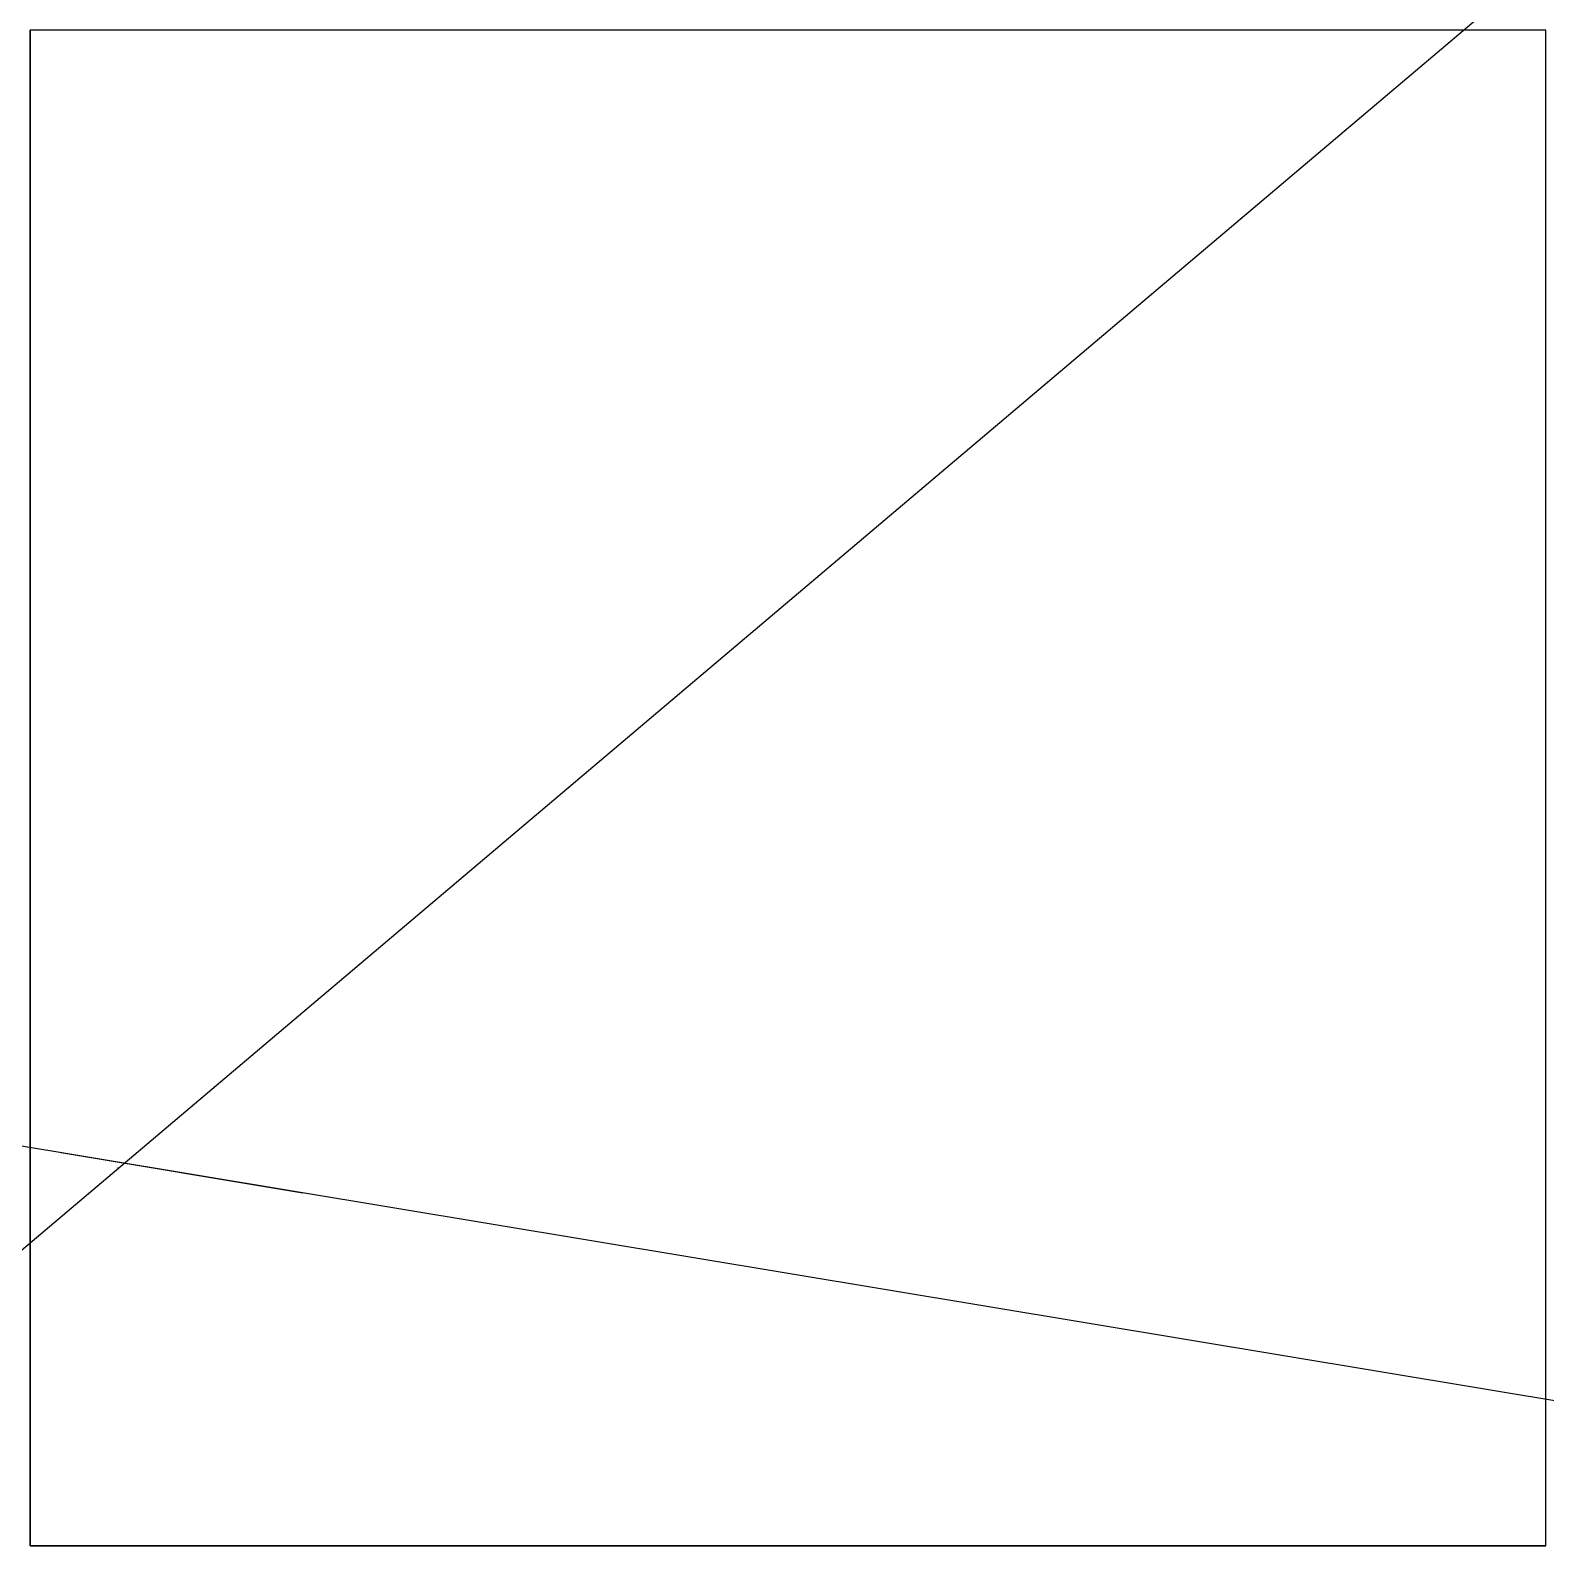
# Model space of a CAD drawing. Header units: inches. Extents: x 0 to 100, y 0 to 100.
import ezdxf

# ---------------------------------------------------------------- set-up
doc = ezdxf.new("R2010")
doc.units = ezdxf.units.IN
doc.header["$MEASUREMENT"] = 0

msp = doc.modelspace()

# ---------------------------------------------------------------- linework, layer by layer
at = {"color": 3}
for p, q in [((100, 100), (0, 100)), ((0, 100), (0, 0)), ((100, 0), (100, 100))]:
    msp.add_line(p, q, dxfattribs=at)
at = {"color": 5}
for p, q in [((0, 0, 100), (0, 100, 100)), ((0, 100, 100), (0, 100)), ((0, 100), (0, 0)), ((0, 0), (0, 0, 100))]:
    msp.add_line(p, q, dxfattribs=at)
msp.add_line((17.99, 23.27, 24.78), (2.04, 25.92, 12.04))
at = {"color": 240, "true_color": 0xed1f24}
for p, q in [((0, 0), (100, 0)), ((0, 0), (100, 0)), ((100, 0, 100), (0, 0, 100)), ((0, 0, 100), (0, 0)), ((100, 0), (100, 0, 100))]:
    msp.add_line(p, q, dxfattribs=at)
for p, direction in [((0, 20, 22), (0.589692, 0.49897, -0.635053)), ((17.99, 23.27, 24.78), (-0.77509, 0.12872, -0.6186))]:
    msp.add_xline(p, direction)
for p in [(6.18, 25.23, 15.35), (5.8, 24.91, 15.75)]:
    msp.add_point(p)

doc.saveas('drawing.dxf')
